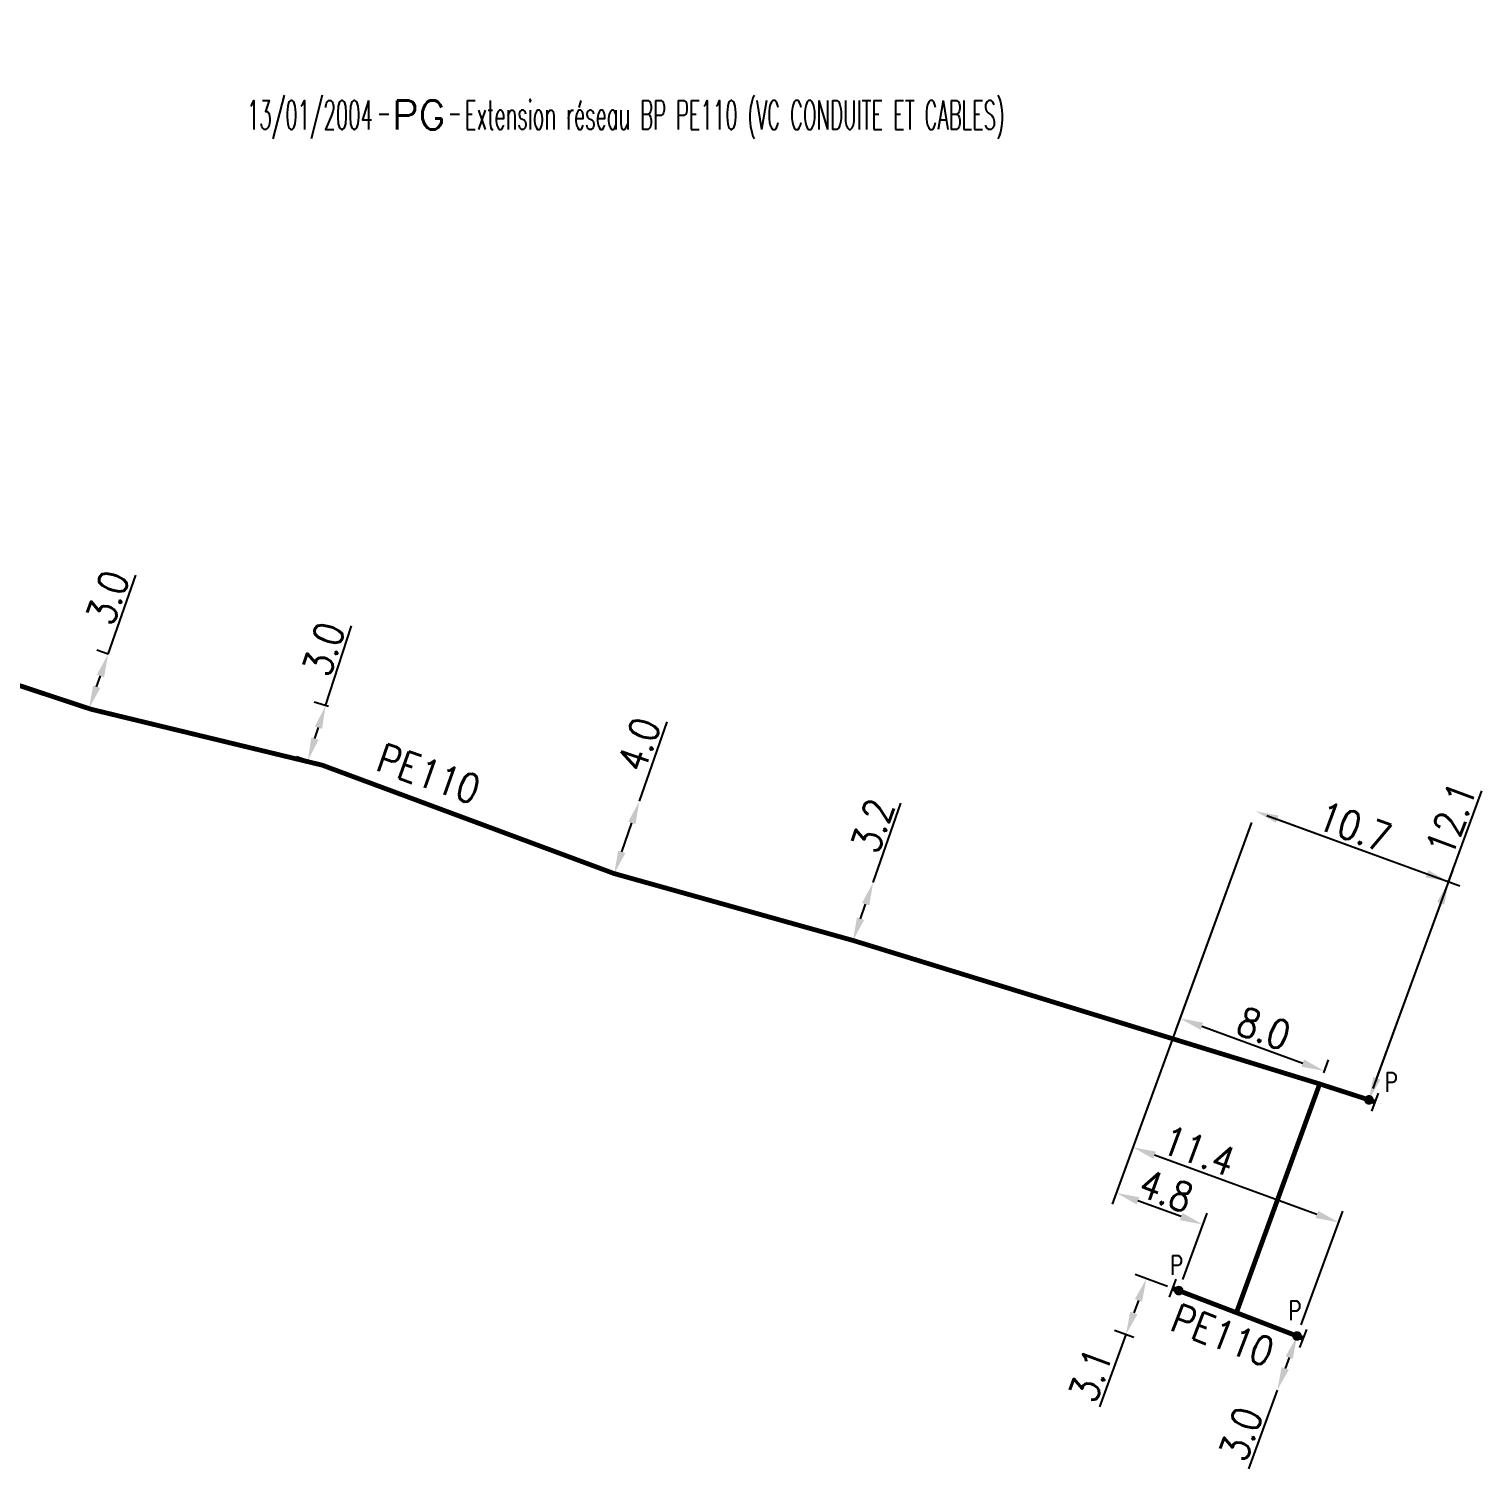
# Model space of a CAD drawing. Header units: millimetres. Extents: x 155997 to 157006, y 121209 to 122008.
# Drawn here: x 156677.7 to 156753.4, y 121256.3 to 121331.3 of the extents above; entities that cross this region are included whole.
import ezdxf
from ezdxf.enums import TextEntityAlignment as Align

# ---------------------------------------------------------------- set-up
doc = ezdxf.new("R2010")
doc.units = ezdxf.units.MM
doc.linetypes.add('L_25_PE', pattern=[2000, 1000, 1000])
doc.layers.get('0').update_dxf_attribs({"linetype": 'CONTINUOUS'})
for name, color, linetype in [('L_150', 1, 'CONTINUOUS'), ('L_300', 7, 'CONTINUOUS'), ('L_340', 7, 'CONTINUOUS'), ('L_910', 7, 'CONTINUOUS')]:
    doc.layers.add(name, color=color, linetype=linetype)
doc.styles.add('G_ROMANS', font='ROMANS.SHX', dxfattribs={"width": 0.75})
doc.styles.get("Standard").update_dxf_attribs({"font": 'romans.shx', "width": 0.85})
doc.dimstyles.get("Standard").update_dxf_attribs({"dimtxt": 1.5, "dimasz": 1.2, "dimexe": 0.625, "dimexo": 0.625, "dimgap": 0.25, "dimtad": 1, "dimdec": 1, "dimzin": 0, "dimdsep": 46, "dimtxsty": 'Standard', "dimcen": -0.5, "dimadec": 0, "dimazin": 0, "dimtfac": 1, "dimtdec": 1, "dimtmove": 0, "dimatfit": 3, "dimfxl": 0, "dimtolj": 1, "dimtzin": 0, "dimarcsym": 0})

# ---------------------------------------------------------------- blocks, each defined once
blk = doc.blocks.new('*D1016')
at = {"layer": 'L_150', "color": 0, "linetype": 'Continuous', "lineweight": -2, "transparency": 16777216}
for p, q in [((156741.359, 121289.95), (156737.422, 121279.164)), ((156738.764, 121279.339), (156744.028, 121277.418)), ((156745.123, 121276.919), (156745.369, 121277.594))]:
    blk.add_line(p, q, dxfattribs=at)
at = {"layer": 'L_150', "color": 0, "linetype": 'Continuous', "transparency": 16777216}
for points in [[(156738.832, 121279.527), (156738.695, 121279.151), (156737.637, 121279.751)], [(156744.096, 121277.606), (156743.959, 121277.23), (156745.155, 121277.006)]]:
    blk.add_solid(points, dxfattribs=at)
at = {"layer": 'L_150', "color": 0, "linetype": 'Continuous', "transparency": 16777216, "insert": (156741.997, 121279.223), "char_height": 1.5, "attachment_point": 5, "rotation": 339.94753}
blk.add_mtext('\\A1;8.0', dxfattribs=at)
blk = doc.blocks.new('GIS_MODF')
at = {"color": 0, "linetype": 'Continuous', "flags": 128}
for points in [[(-2.176, -0.014), (-1.676, -0.014)], [(1.519, -0.014), (2.019, -0.014)]]:
    blk.add_lwpolyline(points, dxfattribs=at)
at = {"color": 0, "linetype": 'Continuous', "width": 0.5}
blk.add_attdef('DATE', text='', height=1.5, dxfattribs=at).set_placement((-2.502, -0.798), align=Align.RIGHT)
at = {"color": 0, "linetype": 'Continuous', "width": 1.771291}
blk.add_attdef('USER', text='', height=1.5, dxfattribs=at).set_placement((-1.507, -0.798), (1.276, -0.798), align=Align.FIT)
at = {"color": 0, "linetype": 'Continuous', "width": 0.5}
blk.add_attdef('DESC', (2.289, -0.798), '', height=1.5, dxfattribs=at)
blk = doc.blocks.new('*D1058')
at = {"layer": 'L_340', "color": 0, "linetype": 'Continuous', "lineweight": -2, "transparency": 16777216}
for p, q in [((156751.625, 121286.868), (156753.353, 121291.602)), ((156742.161, 121290.323), (156752.212, 121286.654)), ((156747.888, 121276.629), (156751.214, 121285.741)), ((156748.063, 121275.288), (156748.063, 121275.288))]:
    blk.add_line(p, q, dxfattribs=at)
at = {"layer": 'L_340', "color": 0, "linetype": 'Continuous', "transparency": 16777216}
for points in [[(156751.026, 121285.81), (156751.402, 121285.673), (156751.625, 121286.868)], [(156747.7, 121276.698), (156748.076, 121276.561), (156747.476, 121275.502)]]:
    blk.add_solid(points, dxfattribs=at)
at = {"layer": 'L_340', "color": 0, "linetype": 'Continuous', "transparency": 16777216, "insert": (156751.755, 121290.142), "char_height": 1.5, "attachment_point": 5, "rotation": 69.94753}
blk.add_mtext('\\A1;12.1', dxfattribs=at)
blk = doc.blocks.new('*D1320')
at = {"layer": 'L_150', "color": 0, "linetype": 'Continuous', "lineweight": -2, "ltscale": 0.5, "transparency": 16777216}
for p, q in [((156681.793, 121298.72), (156683.243, 121302.844)), ((156681.788, 121298.722), (156681.204, 121298.927)), ((156681.196, 121297.022), (156681.395, 121297.588)), ((156680.793, 121295.892), (156680.209, 121296.097))]:
    blk.add_line(p, q, dxfattribs=at)
at = {"layer": 'L_150', "color": 0, "linetype": 'Continuous', "ltscale": 0.5, "transparency": 16777216}
for points in [[(156681.207, 121297.654), (156681.584, 121297.522), (156681.793, 121298.72)], [(156681.008, 121297.088), (156681.385, 121296.956), (156680.798, 121295.89)]]:
    blk.add_solid(points, dxfattribs=at)
at = {"layer": 'L_150', "color": 0, "linetype": 'Continuous', "ltscale": 0.5, "transparency": 16777216, "insert": (156681.774, 121301.68), "char_height": 1.5, "attachment_point": 5, "rotation": 70.63106}
blk.add_mtext('\\A1;3.0', dxfattribs=at)
blk = doc.blocks.new('*D1321')
at = {"layer": 'L_150', "color": 0, "linetype": 'Continuous', "lineweight": -2, "ltscale": 0.5, "transparency": 16777216}
for p, q in [((156693.121, 121296.035), (156694.464, 121300.195)), ((156693.268, 121295.988), (156692.527, 121296.227)), ((156692.568, 121294.322), (156692.753, 121294.893)), ((156692.346, 121293.133), (156691.605, 121293.373))]:
    blk.add_line(p, q, dxfattribs=at)
at = {"layer": 'L_150', "color": 0, "linetype": 'Continuous', "ltscale": 0.5, "transparency": 16777216}
for points in [[(156692.562, 121294.955), (156692.943, 121294.832), (156693.121, 121296.035)], [(156692.378, 121294.384), (156692.759, 121294.261), (156692.2, 121293.181)]]:
    blk.add_solid(points, dxfattribs=at)
at = {"layer": 'L_150', "color": 0, "linetype": 'Continuous', "ltscale": 0.5, "transparency": 16777216, "insert": (156693.026, 121298.994), "char_height": 1.5, "attachment_point": 5, "rotation": 72.1081}
blk.add_mtext('\\A1;3.0', dxfattribs=at)
blk = doc.blocks.new('*D1322')
at = {"layer": 'L_150', "color": 0, "linetype": 'Continuous', "lineweight": -2, "ltscale": 0.5, "transparency": 16777216}
for p, q in [((156709.473, 121291.069), (156710.91, 121295.197)), ((156708.553, 121288.424), (156709.079, 121289.935))]:
    blk.add_line(p, q, dxfattribs=at)
at = {"layer": 'L_150', "color": 0, "linetype": 'Continuous', "ltscale": 0.5, "transparency": 16777216}
for points in [[(156708.89, 121290.001), (156709.268, 121289.87), (156709.473, 121291.069)], [(156708.364, 121288.49), (156708.741, 121288.359), (156708.158, 121287.291)]]:
    blk.add_solid(points, dxfattribs=at)
at = {"layer": 'L_150', "color": 0, "linetype": 'Continuous', "ltscale": 0.5, "transparency": 16777216, "insert": (156709.445, 121294.028), "char_height": 1.5, "attachment_point": 5, "rotation": 70.80471}
blk.add_mtext('\\A1;4.0', dxfattribs=at)
blk = doc.blocks.new('*D1323')
at = {"layer": 'L_150', "color": 0, "linetype": 'Continuous', "lineweight": -2, "ltscale": 0.5, "transparency": 16777216}
for p, q in [((156721.649, 121286.83), (156723.086, 121290.958)), ((156720.991, 121284.941), (156721.254, 121285.697))]:
    blk.add_line(p, q, dxfattribs=at)
at = {"layer": 'L_150', "color": 0, "linetype": 'Continuous', "ltscale": 0.5, "transparency": 16777216}
for points in [[(156721.065, 121285.762), (156721.443, 121285.631), (156721.649, 121286.83)], [(156720.802, 121285.007), (156721.18, 121284.875), (156720.596, 121283.808)]]:
    blk.add_solid(points, dxfattribs=at)
at = {"layer": 'L_150', "color": 0, "linetype": 'Continuous', "ltscale": 0.5, "transparency": 16777216, "insert": (156721.62, 121289.79), "char_height": 1.5, "attachment_point": 5, "rotation": 70.80471}
blk.add_mtext('\\A1;3.2', dxfattribs=at)
blk = doc.blocks.new('*D1324')
at = {"layer": 'L_340', "color": 0, "linetype": 'Continuous', "lineweight": -2, "ltscale": 0.5, "transparency": 16777216}
for p, q in [((156742.701, 121290.126), (156750.498, 121287.28)), ((156747.691, 121276.089), (156751.839, 121287.456))]:
    blk.add_line(p, q, dxfattribs=at)
at = {"layer": 'L_340', "color": 0, "linetype": 'Continuous', "ltscale": 0.5, "transparency": 16777216}
for points in [[(156742.77, 121290.314), (156742.632, 121289.938), (156741.574, 121290.537)], [(156750.566, 121287.468), (156750.429, 121287.092), (156751.625, 121286.868)]]:
    blk.add_solid(points, dxfattribs=at)
at = {"layer": 'L_340', "color": 0, "linetype": 'Continuous', "ltscale": 0.5, "transparency": 16777216, "insert": (156746.726, 121289.721), "char_height": 1.5, "attachment_point": 5, "rotation": 339.94753}
blk.add_mtext('\\A1;10.7', dxfattribs=at)
blk = doc.blocks.new('*D1325')
at = {"layer": 'L_340', "color": 0, "linetype": 'Continuous', "lineweight": -2, "ltscale": 0.5, "transparency": 16777216}
for p, q in [((156736.981, 121265.78), (156735.294, 121266.398)), ((156735.468, 121265.057), (156735.227, 121264.399)), ((156734.814, 121263.273), (156733.434, 121259.51)), ((156735.225, 121263.122), (156734.227, 121263.488))]:
    blk.add_line(p, q, dxfattribs=at)
at = {"layer": 'L_340', "color": 0, "linetype": 'Continuous', "ltscale": 0.5, "transparency": 16777216}
for points in [[(156735.28, 121265.125), (156735.655, 121264.988), (156735.881, 121266.183)], [(156735.039, 121264.468), (156735.414, 121264.33), (156734.814, 121263.273)]]:
    blk.add_solid(points, dxfattribs=at)
at = {"layer": 'L_340', "color": 0, "linetype": 'Continuous', "ltscale": 0.5, "transparency": 16777216, "insert": (156732.979, 121261.172), "char_height": 1.5, "attachment_point": 5, "rotation": 69.86797}
blk.add_mtext('\\A1;3.1', dxfattribs=at)
blk = doc.blocks.new('L_300_12')
at = {"color": 0, "linetype": 'Continuous', "const_width": 0.248, "flags": 128}
blk.add_lwpolyline([(-0.126, 0, 1), (0.126, 0, 1)], format="xyb", close=True, dxfattribs=at)
at = {"linetype": 'Continuous', "style": 'G_ROMANS', "width": 0.75}
blk.add_attdef('P', text='', height=1, dxfattribs=at).set_placement((0, 1.331), align=Align.MIDDLE_CENTER)
at = {"color": 0, "linetype": 'Continuous', "width": 0.75, "flags": 3}
for tag, p in [('DEF_LEG', (0, -5)), ('DEF_COUP', (0, -7.5)), ('DEF_TYPE', (0, -10))]:
    blk.add_attdef(tag, text='', height=1.2, dxfattribs=at).set_placement(p, align=Align.MIDDLE)
blk = doc.blocks.new('L_340_07')
at = {"color": 0, "linetype": 'Continuous', "const_width": 0.25, "flags": 128}
blk.add_lwpolyline([(0, 0), (0.35, 0)], dxfattribs=at)
at = {"color": 0, "linetype": 'Continuous', "flags": 128}
blk.add_lwpolyline([(0.35, -0.5), (0.35, 0.5)], dxfattribs=at)
at = {"color": 0, "linetype": 'Continuous', "width": 0.75, "flags": 3}
for tag, p in [('DEF_LEG', (0.723, -3.465)), ('DEF_COUP', (0.723, -5.965)), ('DEF_TYPE', (0.723, -8.465))]:
    blk.add_attdef(tag, text='', height=1.2, dxfattribs=at).set_placement(p, align=Align.MIDDLE)
blk = doc.blocks.new('*D1399')
at = {"layer": 'L_340', "color": 0, "linetype": 'Continuous', "lineweight": -2, "transparency": 16777216}
for p, q in [((156741.359, 121289.95), (156734.102, 121270.067)), ((156737.698, 121269.419), (156735.443, 121270.242)), ((156737.783, 121266.152), (156739.039, 121269.595))]:
    blk.add_line(p, q, dxfattribs=at)
at = {"layer": 'L_340', "color": 0, "linetype": 'Continuous', "transparency": 16777216}
for points in [[(156735.512, 121270.43), (156735.375, 121270.054), (156734.316, 121270.654)], [(156737.766, 121269.607), (156737.629, 121269.231), (156738.825, 121269.008)]]:
    blk.add_solid(points, dxfattribs=at)
at = {"layer": 'L_340', "color": 0, "linetype": 'Continuous', "transparency": 16777216, "insert": (156736.914, 121270.77), "char_height": 1.5, "attachment_point": 5, "rotation": 339.94753}
blk.add_mtext('\\A1;4.8', dxfattribs=at)
blk = doc.blocks.new('*D1400')
at = {"layer": 'L_340', "color": 0, "linetype": 'Continuous', "lineweight": -2, "transparency": 16777216}
for p, q in [((156741.359, 121289.95), (156734.969, 121272.443)), ((156744.765, 121269.533), (156736.311, 121272.619)), ((156743.945, 121263.786), (156746.107, 121269.708))]:
    blk.add_line(p, q, dxfattribs=at)
at = {"layer": 'L_340', "color": 0, "linetype": 'Continuous', "transparency": 16777216}
for points in [[(156736.379, 121272.807), (156736.242, 121272.431), (156735.184, 121273.03)], [(156744.834, 121269.721), (156744.697, 121269.345), (156745.892, 121269.121)]]:
    blk.add_solid(points, dxfattribs=at)
at = {"layer": 'L_340', "color": 0, "linetype": 'Continuous', "transparency": 16777216, "insert": (156738.608, 121272.845), "char_height": 1.5, "attachment_point": 5, "rotation": 339.94753}
blk.add_mtext('\\A1;11.4', dxfattribs=at)
blk = doc.blocks.new('*D1401')
at = {"layer": 'L_340', "color": 0, "linetype": 'Continuous', "lineweight": -2, "ltscale": 0.5, "transparency": 16777216}
for p, q in [((156743.319, 121262.072), (156743.114, 121261.508)), ((156742.702, 121260.381), (156741.203, 121256.274))]:
    blk.add_line(p, q, dxfattribs=at)
at = {"layer": 'L_340', "color": 0, "linetype": 'Continuous', "ltscale": 0.5, "transparency": 16777216}
for points in [[(156743.131, 121262.14), (156743.507, 121262.003), (156743.731, 121263.199)], [(156742.926, 121261.577), (156743.301, 121261.44), (156742.702, 121260.381)]]:
    blk.add_solid(points, dxfattribs=at)
at = {"layer": 'L_340', "color": 0, "linetype": 'Continuous', "ltscale": 0.5, "transparency": 16777216, "insert": (156740.808, 121258.107), "char_height": 1.5, "attachment_point": 5, "rotation": 69.94753}
blk.add_mtext('\\A1;3.0', dxfattribs=at)

msp = doc.modelspace()

# ---------------------------------------------------------------- linework, layer by layer
at = {"layer": 'L_150', "linetype": 'L_25_PE', "ltscale": 0.5, "const_width": 0.25, "flags": 128}
msp.add_lwpolyline([(156747.476, 121275.502), (156744.909, 121276.332), (156720.596, 121283.808), (156708.158, 121287.291), (156692.951, 121292.938), (156680.911, 121295.85), (156665.21, 121301.043), (156659.592, 121302.131), (156655.843, 121303.715), (156655.843, 121303.715), (156641.698, 121309.253, -0.041382), (156639.718, 121309.048, -0.150523), (156638.431, 121309.416), (156631.411, 121313.986), (156625.584, 121321.294), (156623.625, 121323.278, -0.287612), (156623.084, 121325.948), (156623.084, 121325.948), (156621.923, 121328.665), (156621.149, 121331.164)], format="xyb", dxfattribs=at)
for points in [[(156744.909, 121276.332), (156744.909, 121276.332), (156740.572, 121264.415), (156740.572, 121264.415)], [(156737.568, 121265.565), (156740.572, 121264.415), (156743.731, 121263.199)]]:
    msp.add_lwpolyline(points, dxfattribs=at)

# ---------------------------------------------------------------- block references
at = {"layer": 'L_300', "ltscale": 0.5}
ref = msp.add_blockref('L_300_12', (156747.476, 121275.502), dxfattribs=dict(at, rotation=339.947527953993))
ref.add_attrib('P', 'P', dxfattribs={"layer": '0', "linetype": 'Continuous', "height": 1, "style": 'G_ROMANS', "width": 0.75}).set_placement((156748.63, 121276.425), align=Align.MIDDLE_CENTER)
ref = msp.add_blockref('L_300_12', (156737.568, 121265.565), dxfattribs=dict(at, rotation=5.024501118830891))
ref.add_attrib('P', 'P', dxfattribs={"layer": '0', "linetype": 'Continuous', "height": 1, "style": 'G_ROMANS', "width": 0.75}).set_placement((156737.452, 121266.89), align=Align.MIDDLE_CENTER)
ref = msp.add_blockref('L_300_12', (156743.731, 121263.199), dxfattribs=dict(at, rotation=5.024501118830891))
ref.add_attrib('P', 'P', dxfattribs={"layer": '0', "linetype": 'Continuous', "height": 1, "style": 'G_ROMANS', "width": 0.75}).set_placement((156743.614, 121264.525), align=Align.MIDDLE_CENTER)
at = {"layer": 'L_340', "ltscale": 0.5}
for p, rotation in [((156747.476, 121275.502), 339.9475279535147), ((156737.568, 121265.565), 159.8679669905311), ((156743.731, 121263.199), 338.1618608026301)]:
    msp.add_blockref('L_340_07', p, dxfattribs=dict(at, rotation=rotation))
at = {"layer": 'L_910'}
ref = msp.add_blockref('GIS_MODF', (156698.087, 121326.861), dxfattribs=at)
ref.add_attrib('DATE', '13/01/2004', dxfattribs={"layer": '0', "color": 0, "linetype": 'Continuous', "height": 1.5, "width": 0.5}).set_placement((156695.585, 121326.063), align=Align.RIGHT)
ref.add_attrib('USER', 'PG', dxfattribs={"layer": '0', "color": 0, "linetype": 'Continuous', "height": 1.5, "width": 0.99919}).set_placement((156696.58, 121326.063), (156699.363, 121326.063), align=Align.FIT)
ref.add_attrib('DESC', 'Extension réseau BP PE110 (VC CONDUITE ET CABLES)', (156700.376, 121326.063), dxfattribs={"layer": '0', "color": 0, "linetype": 'Continuous', "height": 1.5, "width": 0.5})

# ---------------------------------------------------------------- texts
at = {"layer": 'L_150', "linetype": 'Continuous', "width": 0.85}
for rotation, p in [(340.52624, (156695.666, 121292.695)), (338.9587, (156737.04, 121263.524))]:
    msp.add_text('PE110', height=1.5, rotation=rotation, dxfattribs=at).set_placement(p)

# ---------------------------------------------------------------- dimensions: what is measured, and where the dimension line sits
at = {"layer": 'L_150', "linetype": 'Continuous', "ltscale": 0.5}
for base, p1, p2, angle, picture, middle in [((156680.798, 121295.89), (156682.378, 121298.515), (156681.383, 121295.684), 70.63106, '*D1320', (156682.717, 121301.348)), ((156692.2, 121293.181), (156693.863, 121295.796), (156692.941, 121292.941), 72.1081, '*D1321', (156693.977, 121298.686)), ((156708.158, 121287.291), (156709.473, 121291.069), (156708.158, 121287.291), 70.80471, '*D1322', (156710.389, 121293.7)), ((156720.596, 121283.808), (156721.649, 121286.83), (156720.596, 121283.808), 70.80471, '*D1323', (156722.565, 121289.461))]:
    dim = msp.add_linear_dim(base=base, p1=p1, p2=p2, angle=angle, dimstyle='Standard', dxfattribs=at)
    dim.commit()
    dim.dimension.update_dxf_attribs({"geometry": picture, "text_midpoint": middle, "dimtype": 160})
at = {"layer": 'L_150', "linetype": 'Continuous'}
dim = msp.add_linear_dim(base=(156745.155, 121277.006), p1=(156741.574, 121290.537), p2=(156744.909, 121276.332), angle=339.94753, dimstyle='Standard', override={"dimexe": 0.625, "dimexo": 0.625}, dxfattribs=at)
dim.commit()
dim.dimension.update_dxf_attribs({"geometry": '*D1016', "text_midpoint": (156741.654, 121278.284), "dimtype": 160})
at = {"layer": 'L_340', "linetype": 'Continuous'}
dim = msp.add_linear_dim(base=(156747.476, 121275.502), p1=(156741.574, 121290.537), p2=(156747.476, 121275.502), angle=249.94753, dimstyle='Standard', dxfattribs=at)
dim.commit()
dim.dimension.update_dxf_attribs({"geometry": '*D1058', "text_midpoint": (156752.695, 121289.799), "dimtype": 160})
at = {"layer": 'L_340', "linetype": 'Continuous', "ltscale": 0.5}
for base, p1, p2, angle, picture, middle in [((156751.625, 121286.868), (156741.574, 121290.537), (156747.476, 121275.502), 339.94753, '*D1324', (156746.383, 121288.782)), ((156735.881, 121266.183), (156735.812, 121262.907), (156737.568, 121265.565), 69.86797, '*D1325', (156733.918, 121260.828)), ((156742.702, 121260.381), (156743.731, 121263.199), (156742.702, 121260.381), 69.94753, '*D1401', (156741.747, 121257.764))]:
    dim = msp.add_linear_dim(base=base, p1=p1, p2=p2, angle=angle, dimstyle='Standard', dxfattribs=at)
    dim.commit()
    dim.dimension.update_dxf_attribs({"geometry": picture, "text_midpoint": middle, "dimtype": 160})
at = {"layer": 'L_340', "linetype": 'Continuous'}
for base, p1, picture, middle in [((156734.316, 121270.654), (156737.568, 121265.565), '*D1399', (156736.571, 121269.831)), ((156735.184, 121273.03), (156743.731, 121263.199), '*D1400', (156738.265, 121271.905))]:
    dim = msp.add_linear_dim(base=base, p1=p1, p2=(156741.574, 121290.537), angle=339.94753, dimstyle='Standard', override={"dimatfit": 0}, dxfattribs=at)
    dim.commit()
    dim.dimension.update_dxf_attribs({"geometry": picture, "text_midpoint": middle, "dimtype": 160})

doc.saveas('drawing.dxf')
